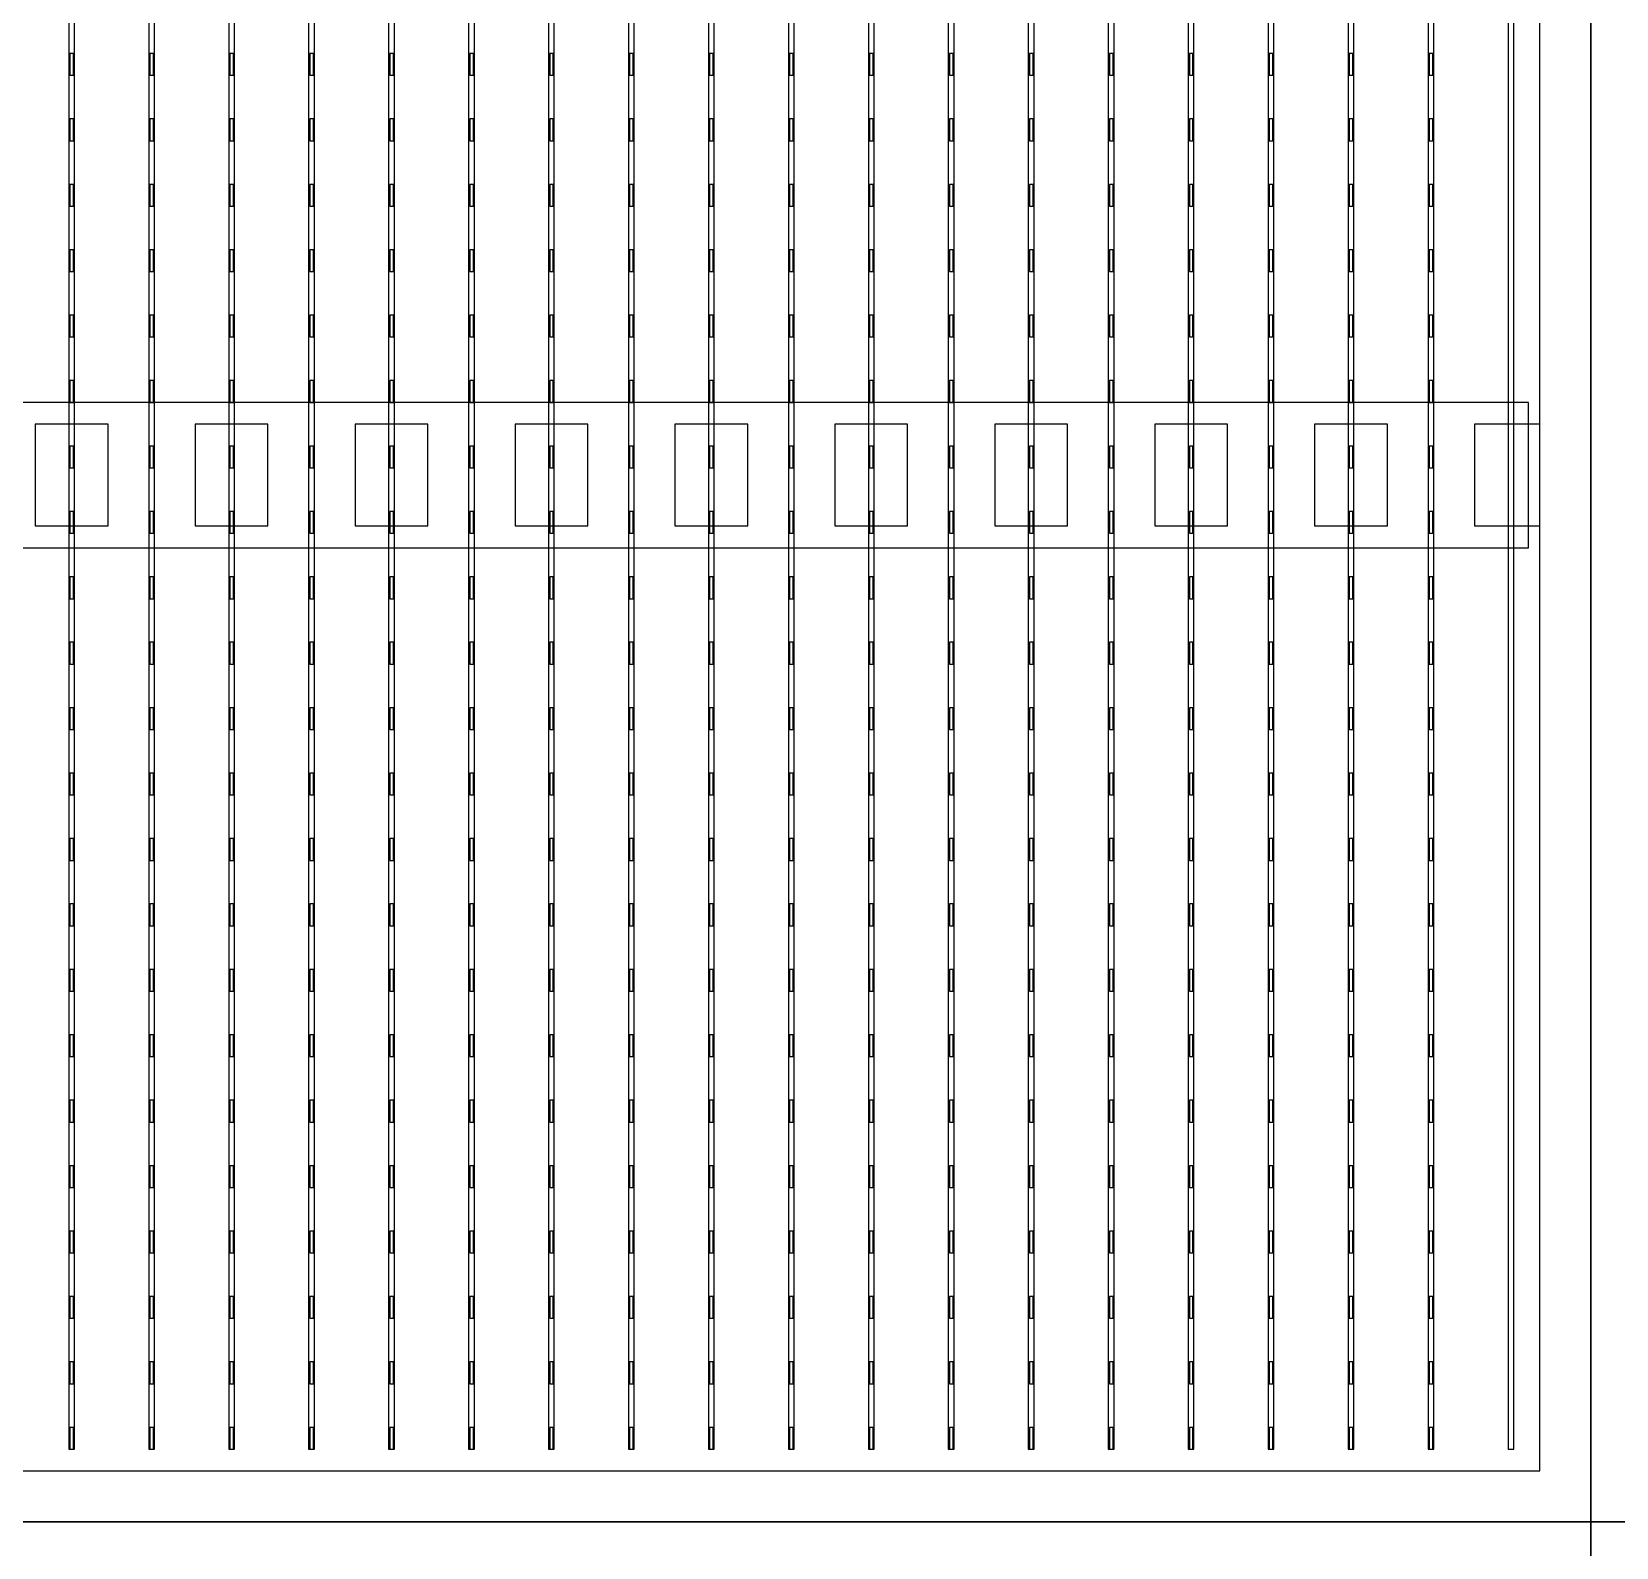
# Model space of a CAD drawing. Header units: millimetres. Extents: x -18 to 142, y -7 to 153.
# Drawn here: x 93.25 to 104.14, y 62.02 to 72.45 of the extents above; entities that cross this region are included whole.
import ezdxf

# ---------------------------------------------------------------- set-up
doc = ezdxf.new("R2010")
doc.units = ezdxf.units.MM
for name, color, linetype in [('BUSBARS', 3, 'Continuous'), ('CELLS', 5, 'Continuous'), ('CONTACT_PADS', 2, 'Continuous'), ('DICING', 4, 'Continuous'), ('FINGERS', 1, 'Continuous'), ('INSULATION', 2, 'Continuous')]:
    doc.layers.add(name, color=color, linetype=linetype)

msp = doc.modelspace()

# ---------------------------------------------------------------- linework, layer by layer
at = {"layer": 'BUSBARS'}
msp.add_lwpolyline([(103.54, 68.9), (103.54, 69.9), (83.5, 69.9), (83.5, 68.9), (103.54, 68.9)], close=True, dxfattribs=at)
at = {"layer": 'CELLS'}
for points in [[(103.97, 62.2), (103.97, 83.1), (83.07, 83.1), (83.07, 62.2), (103.97, 62.2)], [(124.87, 62.2), (124.87, 83.1), (103.97, 83.1), (103.97, 62.2), (124.87, 62.2)], [(103.97, 41.3), (103.97, 62.2), (83.07, 62.2), (83.07, 41.3), (103.97, 41.3)], [(124.87, 41.3), (124.87, 62.2), (103.97, 62.2), (103.97, 41.3), (124.87, 41.3)]]:
    msp.add_lwpolyline(points, close=True, dxfattribs=at)
at = {"layer": 'CONTACT_PADS'}
for points in [[(93.533, 72.15), (93.533, 72.3), (93.508, 72.3), (93.508, 72.15), (93.533, 72.15)], [(94.083, 72.15), (94.083, 72.3), (94.058, 72.3), (94.058, 72.15), (94.083, 72.15)], [(94.633, 72.15), (94.633, 72.3), (94.608, 72.3), (94.608, 72.15), (94.633, 72.15)], [(95.183, 72.15), (95.183, 72.3), (95.158, 72.3), (95.158, 72.15), (95.183, 72.15)], [(95.733, 72.15), (95.733, 72.3), (95.708, 72.3), (95.708, 72.15), (95.733, 72.15)], [(96.283, 72.15), (96.283, 72.3), (96.258, 72.3), (96.258, 72.15), (96.283, 72.15)], [(96.833, 72.15), (96.833, 72.3), (96.808, 72.3), (96.808, 72.15), (96.833, 72.15)], [(97.383, 72.15), (97.383, 72.3), (97.358, 72.3), (97.358, 72.15), (97.383, 72.15)], [(97.933, 72.15), (97.933, 72.3), (97.908, 72.3), (97.908, 72.15), (97.933, 72.15)], [(98.483, 72.15), (98.483, 72.3), (98.458, 72.3), (98.458, 72.15), (98.483, 72.15)], [(99.033, 72.15), (99.033, 72.3), (99.008, 72.3), (99.008, 72.15), (99.033, 72.15)], [(99.583, 72.15), (99.583, 72.3), (99.558, 72.3), (99.558, 72.15), (99.583, 72.15)], [(100.133, 72.15), (100.133, 72.3), (100.108, 72.3), (100.108, 72.15), (100.133, 72.15)], [(100.683, 72.15), (100.683, 72.3), (100.658, 72.3), (100.658, 72.15), (100.683, 72.15)], [(101.233, 72.15), (101.233, 72.3), (101.208, 72.3), (101.208, 72.15), (101.233, 72.15)], [(101.783, 72.15), (101.783, 72.3), (101.758, 72.3), (101.758, 72.15), (101.783, 72.15)], [(102.333, 72.15), (102.333, 72.3), (102.308, 72.3), (102.308, 72.15), (102.333, 72.15)], [(102.883, 72.15), (102.883, 72.3), (102.858, 72.3), (102.858, 72.15), (102.883, 72.15)], [(93.533, 71.7), (93.533, 71.85), (93.508, 71.85), (93.508, 71.7), (93.533, 71.7)], [(94.083, 71.7), (94.083, 71.85), (94.058, 71.85), (94.058, 71.7), (94.083, 71.7)], [(94.633, 71.7), (94.633, 71.85), (94.608, 71.85), (94.608, 71.7), (94.633, 71.7)], [(95.183, 71.7), (95.183, 71.85), (95.158, 71.85), (95.158, 71.7), (95.183, 71.7)], [(95.733, 71.7), (95.733, 71.85), (95.708, 71.85), (95.708, 71.7), (95.733, 71.7)], [(96.283, 71.7), (96.283, 71.85), (96.258, 71.85), (96.258, 71.7), (96.283, 71.7)], [(96.833, 71.7), (96.833, 71.85), (96.808, 71.85), (96.808, 71.7), (96.833, 71.7)], [(97.383, 71.7), (97.383, 71.85), (97.358, 71.85), (97.358, 71.7), (97.383, 71.7)], [(97.933, 71.7), (97.933, 71.85), (97.908, 71.85), (97.908, 71.7), (97.933, 71.7)], [(98.483, 71.7), (98.483, 71.85), (98.458, 71.85), (98.458, 71.7), (98.483, 71.7)], [(99.033, 71.7), (99.033, 71.85), (99.008, 71.85), (99.008, 71.7), (99.033, 71.7)], [(99.583, 71.7), (99.583, 71.85), (99.558, 71.85), (99.558, 71.7), (99.583, 71.7)], [(100.133, 71.7), (100.133, 71.85), (100.108, 71.85), (100.108, 71.7), (100.133, 71.7)], [(100.683, 71.7), (100.683, 71.85), (100.658, 71.85), (100.658, 71.7), (100.683, 71.7)], [(101.233, 71.7), (101.233, 71.85), (101.208, 71.85), (101.208, 71.7), (101.233, 71.7)], [(101.783, 71.7), (101.783, 71.85), (101.758, 71.85), (101.758, 71.7), (101.783, 71.7)], [(102.333, 71.7), (102.333, 71.85), (102.308, 71.85), (102.308, 71.7), (102.333, 71.7)], [(102.883, 71.7), (102.883, 71.85), (102.858, 71.85), (102.858, 71.7), (102.883, 71.7)], [(93.533, 71.25), (93.533, 71.4), (93.508, 71.4), (93.508, 71.25), (93.533, 71.25)], [(94.083, 71.25), (94.083, 71.4), (94.058, 71.4), (94.058, 71.25), (94.083, 71.25)], [(94.633, 71.25), (94.633, 71.4), (94.608, 71.4), (94.608, 71.25), (94.633, 71.25)], [(95.183, 71.25), (95.183, 71.4), (95.158, 71.4), (95.158, 71.25), (95.183, 71.25)], [(95.733, 71.25), (95.733, 71.4), (95.708, 71.4), (95.708, 71.25), (95.733, 71.25)], [(96.283, 71.25), (96.283, 71.4), (96.258, 71.4), (96.258, 71.25), (96.283, 71.25)], [(96.833, 71.25), (96.833, 71.4), (96.808, 71.4), (96.808, 71.25), (96.833, 71.25)], [(97.383, 71.25), (97.383, 71.4), (97.358, 71.4), (97.358, 71.25), (97.383, 71.25)], [(97.933, 71.25), (97.933, 71.4), (97.908, 71.4), (97.908, 71.25), (97.933, 71.25)], [(98.483, 71.25), (98.483, 71.4), (98.458, 71.4), (98.458, 71.25), (98.483, 71.25)], [(99.033, 71.25), (99.033, 71.4), (99.008, 71.4), (99.008, 71.25), (99.033, 71.25)], [(99.583, 71.25), (99.583, 71.4), (99.558, 71.4), (99.558, 71.25), (99.583, 71.25)], [(100.133, 71.25), (100.133, 71.4), (100.108, 71.4), (100.108, 71.25), (100.133, 71.25)], [(100.683, 71.25), (100.683, 71.4), (100.658, 71.4), (100.658, 71.25), (100.683, 71.25)], [(101.233, 71.25), (101.233, 71.4), (101.208, 71.4), (101.208, 71.25), (101.233, 71.25)], [(101.783, 71.25), (101.783, 71.4), (101.758, 71.4), (101.758, 71.25), (101.783, 71.25)], [(102.333, 71.25), (102.333, 71.4), (102.308, 71.4), (102.308, 71.25), (102.333, 71.25)], [(102.883, 71.25), (102.883, 71.4), (102.858, 71.4), (102.858, 71.25), (102.883, 71.25)], [(93.533, 70.8), (93.533, 70.95), (93.508, 70.95), (93.508, 70.8), (93.533, 70.8)], [(94.083, 70.8), (94.083, 70.95), (94.058, 70.95), (94.058, 70.8), (94.083, 70.8)], [(94.633, 70.8), (94.633, 70.95), (94.608, 70.95), (94.608, 70.8), (94.633, 70.8)], [(95.183, 70.8), (95.183, 70.95), (95.158, 70.95), (95.158, 70.8), (95.183, 70.8)], [(95.733, 70.8), (95.733, 70.95), (95.708, 70.95), (95.708, 70.8), (95.733, 70.8)], [(96.283, 70.8), (96.283, 70.95), (96.258, 70.95), (96.258, 70.8), (96.283, 70.8)], [(96.833, 70.8), (96.833, 70.95), (96.808, 70.95), (96.808, 70.8), (96.833, 70.8)], [(97.383, 70.8), (97.383, 70.95), (97.358, 70.95), (97.358, 70.8), (97.383, 70.8)], [(97.933, 70.8), (97.933, 70.95), (97.908, 70.95), (97.908, 70.8), (97.933, 70.8)], [(98.483, 70.8), (98.483, 70.95), (98.458, 70.95), (98.458, 70.8), (98.483, 70.8)], [(99.033, 70.8), (99.033, 70.95), (99.008, 70.95), (99.008, 70.8), (99.033, 70.8)], [(99.583, 70.8), (99.583, 70.95), (99.558, 70.95), (99.558, 70.8), (99.583, 70.8)], [(100.133, 70.8), (100.133, 70.95), (100.108, 70.95), (100.108, 70.8), (100.133, 70.8)], [(100.683, 70.8), (100.683, 70.95), (100.658, 70.95), (100.658, 70.8), (100.683, 70.8)], [(101.233, 70.8), (101.233, 70.95), (101.208, 70.95), (101.208, 70.8), (101.233, 70.8)], [(101.783, 70.8), (101.783, 70.95), (101.758, 70.95), (101.758, 70.8), (101.783, 70.8)], [(102.333, 70.8), (102.333, 70.95), (102.308, 70.95), (102.308, 70.8), (102.333, 70.8)], [(102.883, 70.8), (102.883, 70.95), (102.858, 70.95), (102.858, 70.8), (102.883, 70.8)], [(93.533, 70.35), (93.533, 70.5), (93.508, 70.5), (93.508, 70.35), (93.533, 70.35)], [(94.083, 70.35), (94.083, 70.5), (94.058, 70.5), (94.058, 70.35), (94.083, 70.35)], [(94.633, 70.35), (94.633, 70.5), (94.608, 70.5), (94.608, 70.35), (94.633, 70.35)], [(95.183, 70.35), (95.183, 70.5), (95.158, 70.5), (95.158, 70.35), (95.183, 70.35)], [(95.733, 70.35), (95.733, 70.5), (95.708, 70.5), (95.708, 70.35), (95.733, 70.35)], [(96.283, 70.35), (96.283, 70.5), (96.258, 70.5), (96.258, 70.35), (96.283, 70.35)], [(96.833, 70.35), (96.833, 70.5), (96.808, 70.5), (96.808, 70.35), (96.833, 70.35)], [(97.383, 70.35), (97.383, 70.5), (97.358, 70.5), (97.358, 70.35), (97.383, 70.35)], [(97.933, 70.35), (97.933, 70.5), (97.908, 70.5), (97.908, 70.35), (97.933, 70.35)], [(98.483, 70.35), (98.483, 70.5), (98.458, 70.5), (98.458, 70.35), (98.483, 70.35)], [(99.033, 70.35), (99.033, 70.5), (99.008, 70.5), (99.008, 70.35), (99.033, 70.35)], [(99.583, 70.35), (99.583, 70.5), (99.558, 70.5), (99.558, 70.35), (99.583, 70.35)], [(100.133, 70.35), (100.133, 70.5), (100.108, 70.5), (100.108, 70.35), (100.133, 70.35)], [(100.683, 70.35), (100.683, 70.5), (100.658, 70.5), (100.658, 70.35), (100.683, 70.35)], [(101.233, 70.35), (101.233, 70.5), (101.208, 70.5), (101.208, 70.35), (101.233, 70.35)], [(101.783, 70.35), (101.783, 70.5), (101.758, 70.5), (101.758, 70.35), (101.783, 70.35)], [(102.333, 70.35), (102.333, 70.5), (102.308, 70.5), (102.308, 70.35), (102.333, 70.35)], [(102.883, 70.35), (102.883, 70.5), (102.858, 70.5), (102.858, 70.35), (102.883, 70.35)], [(93.533, 69.9), (93.533, 70.05), (93.508, 70.05), (93.508, 69.9), (93.533, 69.9)], [(94.083, 69.9), (94.083, 70.05), (94.058, 70.05), (94.058, 69.9), (94.083, 69.9)], [(94.633, 69.9), (94.633, 70.05), (94.608, 70.05), (94.608, 69.9), (94.633, 69.9)], [(95.183, 69.9), (95.183, 70.05), (95.158, 70.05), (95.158, 69.9), (95.183, 69.9)], [(95.733, 69.9), (95.733, 70.05), (95.708, 70.05), (95.708, 69.9), (95.733, 69.9)], [(96.283, 69.9), (96.283, 70.05), (96.258, 70.05), (96.258, 69.9), (96.283, 69.9)], [(96.833, 69.9), (96.833, 70.05), (96.808, 70.05), (96.808, 69.9), (96.833, 69.9)], [(97.383, 69.9), (97.383, 70.05), (97.358, 70.05), (97.358, 69.9), (97.383, 69.9)], [(97.933, 69.9), (97.933, 70.05), (97.908, 70.05), (97.908, 69.9), (97.933, 69.9)], [(98.483, 69.9), (98.483, 70.05), (98.458, 70.05), (98.458, 69.9), (98.483, 69.9)], [(99.033, 69.9), (99.033, 70.05), (99.008, 70.05), (99.008, 69.9), (99.033, 69.9)], [(99.583, 69.9), (99.583, 70.05), (99.558, 70.05), (99.558, 69.9), (99.583, 69.9)], [(100.133, 69.9), (100.133, 70.05), (100.108, 70.05), (100.108, 69.9), (100.133, 69.9)], [(100.683, 69.9), (100.683, 70.05), (100.658, 70.05), (100.658, 69.9), (100.683, 69.9)], [(101.233, 69.9), (101.233, 70.05), (101.208, 70.05), (101.208, 69.9), (101.233, 69.9)], [(101.783, 69.9), (101.783, 70.05), (101.758, 70.05), (101.758, 69.9), (101.783, 69.9)], [(102.333, 69.9), (102.333, 70.05), (102.308, 70.05), (102.308, 69.9), (102.333, 69.9)], [(102.883, 69.9), (102.883, 70.05), (102.858, 70.05), (102.858, 69.9), (102.883, 69.9)], [(93.533, 69.45), (93.533, 69.6), (93.508, 69.6), (93.508, 69.45), (93.533, 69.45)], [(94.083, 69.45), (94.083, 69.6), (94.058, 69.6), (94.058, 69.45), (94.083, 69.45)], [(94.633, 69.45), (94.633, 69.6), (94.608, 69.6), (94.608, 69.45), (94.633, 69.45)], [(95.183, 69.45), (95.183, 69.6), (95.158, 69.6), (95.158, 69.45), (95.183, 69.45)], [(95.733, 69.45), (95.733, 69.6), (95.708, 69.6), (95.708, 69.45), (95.733, 69.45)], [(96.283, 69.45), (96.283, 69.6), (96.258, 69.6), (96.258, 69.45), (96.283, 69.45)], [(96.833, 69.45), (96.833, 69.6), (96.808, 69.6), (96.808, 69.45), (96.833, 69.45)], [(97.383, 69.45), (97.383, 69.6), (97.358, 69.6), (97.358, 69.45), (97.383, 69.45)], [(97.933, 69.45), (97.933, 69.6), (97.908, 69.6), (97.908, 69.45), (97.933, 69.45)], [(98.483, 69.45), (98.483, 69.6), (98.458, 69.6), (98.458, 69.45), (98.483, 69.45)], [(99.033, 69.45), (99.033, 69.6), (99.008, 69.6), (99.008, 69.45), (99.033, 69.45)], [(99.583, 69.45), (99.583, 69.6), (99.558, 69.6), (99.558, 69.45), (99.583, 69.45)], [(100.133, 69.45), (100.133, 69.6), (100.108, 69.6), (100.108, 69.45), (100.133, 69.45)], [(100.683, 69.45), (100.683, 69.6), (100.658, 69.6), (100.658, 69.45), (100.683, 69.45)], [(101.233, 69.45), (101.233, 69.6), (101.208, 69.6), (101.208, 69.45), (101.233, 69.45)], [(101.783, 69.45), (101.783, 69.6), (101.758, 69.6), (101.758, 69.45), (101.783, 69.45)], [(102.333, 69.45), (102.333, 69.6), (102.308, 69.6), (102.308, 69.45), (102.333, 69.45)], [(102.883, 69.45), (102.883, 69.6), (102.858, 69.6), (102.858, 69.45), (102.883, 69.45)], [(93.533, 69), (93.533, 69.15), (93.508, 69.15), (93.508, 69), (93.533, 69)], [(94.083, 69), (94.083, 69.15), (94.058, 69.15), (94.058, 69), (94.083, 69)], [(94.633, 69), (94.633, 69.15), (94.608, 69.15), (94.608, 69), (94.633, 69)], [(95.183, 69), (95.183, 69.15), (95.158, 69.15), (95.158, 69), (95.183, 69)], [(95.733, 69), (95.733, 69.15), (95.708, 69.15), (95.708, 69), (95.733, 69)], [(96.283, 69), (96.283, 69.15), (96.258, 69.15), (96.258, 69), (96.283, 69)], [(96.833, 69), (96.833, 69.15), (96.808, 69.15), (96.808, 69), (96.833, 69)], [(97.383, 69), (97.383, 69.15), (97.358, 69.15), (97.358, 69), (97.383, 69)], [(97.933, 69), (97.933, 69.15), (97.908, 69.15), (97.908, 69), (97.933, 69)], [(98.483, 69), (98.483, 69.15), (98.458, 69.15), (98.458, 69), (98.483, 69)], [(99.033, 69), (99.033, 69.15), (99.008, 69.15), (99.008, 69), (99.033, 69)], [(99.583, 69), (99.583, 69.15), (99.558, 69.15), (99.558, 69), (99.583, 69)], [(100.133, 69), (100.133, 69.15), (100.108, 69.15), (100.108, 69), (100.133, 69)], [(100.683, 69), (100.683, 69.15), (100.658, 69.15), (100.658, 69), (100.683, 69)], [(101.233, 69), (101.233, 69.15), (101.208, 69.15), (101.208, 69), (101.233, 69)], [(101.783, 69), (101.783, 69.15), (101.758, 69.15), (101.758, 69), (101.783, 69)], [(102.333, 69), (102.333, 69.15), (102.308, 69.15), (102.308, 69), (102.333, 69)], [(102.883, 69), (102.883, 69.15), (102.858, 69.15), (102.858, 69), (102.883, 69)], [(93.533, 68.55), (93.533, 68.7), (93.508, 68.7), (93.508, 68.55), (93.533, 68.55)], [(94.083, 68.55), (94.083, 68.7), (94.058, 68.7), (94.058, 68.55), (94.083, 68.55)], [(94.633, 68.55), (94.633, 68.7), (94.608, 68.7), (94.608, 68.55), (94.633, 68.55)], [(95.183, 68.55), (95.183, 68.7), (95.158, 68.7), (95.158, 68.55), (95.183, 68.55)], [(95.733, 68.55), (95.733, 68.7), (95.708, 68.7), (95.708, 68.55), (95.733, 68.55)], [(96.283, 68.55), (96.283, 68.7), (96.258, 68.7), (96.258, 68.55), (96.283, 68.55)], [(96.833, 68.55), (96.833, 68.7), (96.808, 68.7), (96.808, 68.55), (96.833, 68.55)], [(97.383, 68.55), (97.383, 68.7), (97.358, 68.7), (97.358, 68.55), (97.383, 68.55)], [(97.933, 68.55), (97.933, 68.7), (97.908, 68.7), (97.908, 68.55), (97.933, 68.55)], [(98.483, 68.55), (98.483, 68.7), (98.458, 68.7), (98.458, 68.55), (98.483, 68.55)], [(99.033, 68.55), (99.033, 68.7), (99.008, 68.7), (99.008, 68.55), (99.033, 68.55)], [(99.583, 68.55), (99.583, 68.7), (99.558, 68.7), (99.558, 68.55), (99.583, 68.55)], [(100.133, 68.55), (100.133, 68.7), (100.108, 68.7), (100.108, 68.55), (100.133, 68.55)], [(100.683, 68.55), (100.683, 68.7), (100.658, 68.7), (100.658, 68.55), (100.683, 68.55)], [(101.233, 68.55), (101.233, 68.7), (101.208, 68.7), (101.208, 68.55), (101.233, 68.55)], [(101.783, 68.55), (101.783, 68.7), (101.758, 68.7), (101.758, 68.55), (101.783, 68.55)], [(102.333, 68.55), (102.333, 68.7), (102.308, 68.7), (102.308, 68.55), (102.333, 68.55)], [(102.883, 68.55), (102.883, 68.7), (102.858, 68.7), (102.858, 68.55), (102.883, 68.55)], [(93.533, 68.1), (93.533, 68.25), (93.508, 68.25), (93.508, 68.1), (93.533, 68.1)], [(94.083, 68.1), (94.083, 68.25), (94.058, 68.25), (94.058, 68.1), (94.083, 68.1)], [(94.633, 68.1), (94.633, 68.25), (94.608, 68.25), (94.608, 68.1), (94.633, 68.1)], [(95.183, 68.1), (95.183, 68.25), (95.158, 68.25), (95.158, 68.1), (95.183, 68.1)], [(95.733, 68.1), (95.733, 68.25), (95.708, 68.25), (95.708, 68.1), (95.733, 68.1)], [(96.283, 68.1), (96.283, 68.25), (96.258, 68.25), (96.258, 68.1), (96.283, 68.1)], [(96.833, 68.1), (96.833, 68.25), (96.808, 68.25), (96.808, 68.1), (96.833, 68.1)], [(97.383, 68.1), (97.383, 68.25), (97.358, 68.25), (97.358, 68.1), (97.383, 68.1)], [(97.933, 68.1), (97.933, 68.25), (97.908, 68.25), (97.908, 68.1), (97.933, 68.1)], [(98.483, 68.1), (98.483, 68.25), (98.458, 68.25), (98.458, 68.1), (98.483, 68.1)], [(99.033, 68.1), (99.033, 68.25), (99.008, 68.25), (99.008, 68.1), (99.033, 68.1)], [(99.583, 68.1), (99.583, 68.25), (99.558, 68.25), (99.558, 68.1), (99.583, 68.1)], [(100.133, 68.1), (100.133, 68.25), (100.108, 68.25), (100.108, 68.1), (100.133, 68.1)], [(100.683, 68.1), (100.683, 68.25), (100.658, 68.25), (100.658, 68.1), (100.683, 68.1)], [(101.233, 68.1), (101.233, 68.25), (101.208, 68.25), (101.208, 68.1), (101.233, 68.1)], [(101.783, 68.1), (101.783, 68.25), (101.758, 68.25), (101.758, 68.1), (101.783, 68.1)], [(102.333, 68.1), (102.333, 68.25), (102.308, 68.25), (102.308, 68.1), (102.333, 68.1)], [(102.883, 68.1), (102.883, 68.25), (102.858, 68.25), (102.858, 68.1), (102.883, 68.1)], [(93.533, 67.65), (93.533, 67.8), (93.508, 67.8), (93.508, 67.65), (93.533, 67.65)], [(94.083, 67.65), (94.083, 67.8), (94.058, 67.8), (94.058, 67.65), (94.083, 67.65)], [(94.633, 67.65), (94.633, 67.8), (94.608, 67.8), (94.608, 67.65), (94.633, 67.65)], [(95.183, 67.65), (95.183, 67.8), (95.158, 67.8), (95.158, 67.65), (95.183, 67.65)], [(95.733, 67.65), (95.733, 67.8), (95.708, 67.8), (95.708, 67.65), (95.733, 67.65)], [(96.283, 67.65), (96.283, 67.8), (96.258, 67.8), (96.258, 67.65), (96.283, 67.65)], [(96.833, 67.65), (96.833, 67.8), (96.808, 67.8), (96.808, 67.65), (96.833, 67.65)], [(97.383, 67.65), (97.383, 67.8), (97.358, 67.8), (97.358, 67.65), (97.383, 67.65)], [(97.933, 67.65), (97.933, 67.8), (97.908, 67.8), (97.908, 67.65), (97.933, 67.65)], [(98.483, 67.65), (98.483, 67.8), (98.458, 67.8), (98.458, 67.65), (98.483, 67.65)], [(99.033, 67.65), (99.033, 67.8), (99.008, 67.8), (99.008, 67.65), (99.033, 67.65)], [(99.583, 67.65), (99.583, 67.8), (99.558, 67.8), (99.558, 67.65), (99.583, 67.65)], [(100.133, 67.65), (100.133, 67.8), (100.108, 67.8), (100.108, 67.65), (100.133, 67.65)], [(100.683, 67.65), (100.683, 67.8), (100.658, 67.8), (100.658, 67.65), (100.683, 67.65)], [(101.233, 67.65), (101.233, 67.8), (101.208, 67.8), (101.208, 67.65), (101.233, 67.65)], [(101.783, 67.65), (101.783, 67.8), (101.758, 67.8), (101.758, 67.65), (101.783, 67.65)], [(102.333, 67.65), (102.333, 67.8), (102.308, 67.8), (102.308, 67.65), (102.333, 67.65)], [(102.883, 67.65), (102.883, 67.8), (102.858, 67.8), (102.858, 67.65), (102.883, 67.65)], [(93.533, 67.2), (93.533, 67.35), (93.508, 67.35), (93.508, 67.2), (93.533, 67.2)], [(94.083, 67.2), (94.083, 67.35), (94.058, 67.35), (94.058, 67.2), (94.083, 67.2)], [(94.633, 67.2), (94.633, 67.35), (94.608, 67.35), (94.608, 67.2), (94.633, 67.2)], [(95.183, 67.2), (95.183, 67.35), (95.158, 67.35), (95.158, 67.2), (95.183, 67.2)], [(95.733, 67.2), (95.733, 67.35), (95.708, 67.35), (95.708, 67.2), (95.733, 67.2)], [(96.283, 67.2), (96.283, 67.35), (96.258, 67.35), (96.258, 67.2), (96.283, 67.2)], [(96.833, 67.2), (96.833, 67.35), (96.808, 67.35), (96.808, 67.2), (96.833, 67.2)], [(97.383, 67.2), (97.383, 67.35), (97.358, 67.35), (97.358, 67.2), (97.383, 67.2)], [(97.933, 67.2), (97.933, 67.35), (97.908, 67.35), (97.908, 67.2), (97.933, 67.2)], [(98.483, 67.2), (98.483, 67.35), (98.458, 67.35), (98.458, 67.2), (98.483, 67.2)], [(99.033, 67.2), (99.033, 67.35), (99.008, 67.35), (99.008, 67.2), (99.033, 67.2)], [(99.583, 67.2), (99.583, 67.35), (99.558, 67.35), (99.558, 67.2), (99.583, 67.2)], [(100.133, 67.2), (100.133, 67.35), (100.108, 67.35), (100.108, 67.2), (100.133, 67.2)], [(100.683, 67.2), (100.683, 67.35), (100.658, 67.35), (100.658, 67.2), (100.683, 67.2)], [(101.233, 67.2), (101.233, 67.35), (101.208, 67.35), (101.208, 67.2), (101.233, 67.2)], [(101.783, 67.2), (101.783, 67.35), (101.758, 67.35), (101.758, 67.2), (101.783, 67.2)], [(102.333, 67.2), (102.333, 67.35), (102.308, 67.35), (102.308, 67.2), (102.333, 67.2)], [(102.883, 67.2), (102.883, 67.35), (102.858, 67.35), (102.858, 67.2), (102.883, 67.2)], [(93.533, 66.75), (93.533, 66.9), (93.508, 66.9), (93.508, 66.75), (93.533, 66.75)], [(94.083, 66.75), (94.083, 66.9), (94.058, 66.9), (94.058, 66.75), (94.083, 66.75)], [(94.633, 66.75), (94.633, 66.9), (94.608, 66.9), (94.608, 66.75), (94.633, 66.75)], [(95.183, 66.75), (95.183, 66.9), (95.158, 66.9), (95.158, 66.75), (95.183, 66.75)], [(95.733, 66.75), (95.733, 66.9), (95.708, 66.9), (95.708, 66.75), (95.733, 66.75)], [(96.283, 66.75), (96.283, 66.9), (96.258, 66.9), (96.258, 66.75), (96.283, 66.75)], [(96.833, 66.75), (96.833, 66.9), (96.808, 66.9), (96.808, 66.75), (96.833, 66.75)], [(97.383, 66.75), (97.383, 66.9), (97.358, 66.9), (97.358, 66.75), (97.383, 66.75)], [(97.933, 66.75), (97.933, 66.9), (97.908, 66.9), (97.908, 66.75), (97.933, 66.75)], [(98.483, 66.75), (98.483, 66.9), (98.458, 66.9), (98.458, 66.75), (98.483, 66.75)], [(99.033, 66.75), (99.033, 66.9), (99.008, 66.9), (99.008, 66.75), (99.033, 66.75)], [(99.583, 66.75), (99.583, 66.9), (99.558, 66.9), (99.558, 66.75), (99.583, 66.75)], [(100.133, 66.75), (100.133, 66.9), (100.108, 66.9), (100.108, 66.75), (100.133, 66.75)], [(100.683, 66.75), (100.683, 66.9), (100.658, 66.9), (100.658, 66.75), (100.683, 66.75)], [(101.233, 66.75), (101.233, 66.9), (101.208, 66.9), (101.208, 66.75), (101.233, 66.75)], [(101.783, 66.75), (101.783, 66.9), (101.758, 66.9), (101.758, 66.75), (101.783, 66.75)], [(102.333, 66.75), (102.333, 66.9), (102.308, 66.9), (102.308, 66.75), (102.333, 66.75)], [(102.883, 66.75), (102.883, 66.9), (102.858, 66.9), (102.858, 66.75), (102.883, 66.75)], [(93.533, 66.3), (93.533, 66.45), (93.508, 66.45), (93.508, 66.3), (93.533, 66.3)], [(94.083, 66.3), (94.083, 66.45), (94.058, 66.45), (94.058, 66.3), (94.083, 66.3)], [(94.633, 66.3), (94.633, 66.45), (94.608, 66.45), (94.608, 66.3), (94.633, 66.3)], [(95.183, 66.3), (95.183, 66.45), (95.158, 66.45), (95.158, 66.3), (95.183, 66.3)], [(95.733, 66.3), (95.733, 66.45), (95.708, 66.45), (95.708, 66.3), (95.733, 66.3)], [(96.283, 66.3), (96.283, 66.45), (96.258, 66.45), (96.258, 66.3), (96.283, 66.3)], [(96.833, 66.3), (96.833, 66.45), (96.808, 66.45), (96.808, 66.3), (96.833, 66.3)], [(97.383, 66.3), (97.383, 66.45), (97.358, 66.45), (97.358, 66.3), (97.383, 66.3)], [(97.933, 66.3), (97.933, 66.45), (97.908, 66.45), (97.908, 66.3), (97.933, 66.3)], [(98.483, 66.3), (98.483, 66.45), (98.458, 66.45), (98.458, 66.3), (98.483, 66.3)], [(99.033, 66.3), (99.033, 66.45), (99.008, 66.45), (99.008, 66.3), (99.033, 66.3)], [(99.583, 66.3), (99.583, 66.45), (99.558, 66.45), (99.558, 66.3), (99.583, 66.3)], [(100.133, 66.3), (100.133, 66.45), (100.108, 66.45), (100.108, 66.3), (100.133, 66.3)], [(100.683, 66.3), (100.683, 66.45), (100.658, 66.45), (100.658, 66.3), (100.683, 66.3)], [(101.233, 66.3), (101.233, 66.45), (101.208, 66.45), (101.208, 66.3), (101.233, 66.3)], [(101.783, 66.3), (101.783, 66.45), (101.758, 66.45), (101.758, 66.3), (101.783, 66.3)], [(102.333, 66.3), (102.333, 66.45), (102.308, 66.45), (102.308, 66.3), (102.333, 66.3)], [(102.883, 66.3), (102.883, 66.45), (102.858, 66.45), (102.858, 66.3), (102.883, 66.3)], [(93.533, 65.85), (93.533, 66), (93.508, 66), (93.508, 65.85), (93.533, 65.85)], [(94.083, 65.85), (94.083, 66), (94.058, 66), (94.058, 65.85), (94.083, 65.85)], [(94.633, 65.85), (94.633, 66), (94.608, 66), (94.608, 65.85), (94.633, 65.85)], [(95.183, 65.85), (95.183, 66), (95.158, 66), (95.158, 65.85), (95.183, 65.85)], [(95.733, 65.85), (95.733, 66), (95.708, 66), (95.708, 65.85), (95.733, 65.85)], [(96.283, 65.85), (96.283, 66), (96.258, 66), (96.258, 65.85), (96.283, 65.85)], [(96.833, 65.85), (96.833, 66), (96.808, 66), (96.808, 65.85), (96.833, 65.85)], [(97.383, 65.85), (97.383, 66), (97.358, 66), (97.358, 65.85), (97.383, 65.85)], [(97.933, 65.85), (97.933, 66), (97.908, 66), (97.908, 65.85), (97.933, 65.85)], [(98.483, 65.85), (98.483, 66), (98.458, 66), (98.458, 65.85), (98.483, 65.85)], [(99.033, 65.85), (99.033, 66), (99.008, 66), (99.008, 65.85), (99.033, 65.85)], [(99.583, 65.85), (99.583, 66), (99.558, 66), (99.558, 65.85), (99.583, 65.85)], [(100.133, 65.85), (100.133, 66), (100.108, 66), (100.108, 65.85), (100.133, 65.85)], [(100.683, 65.85), (100.683, 66), (100.658, 66), (100.658, 65.85), (100.683, 65.85)], [(101.233, 65.85), (101.233, 66), (101.208, 66), (101.208, 65.85), (101.233, 65.85)], [(101.783, 65.85), (101.783, 66), (101.758, 66), (101.758, 65.85), (101.783, 65.85)], [(102.333, 65.85), (102.333, 66), (102.308, 66), (102.308, 65.85), (102.333, 65.85)], [(102.883, 65.85), (102.883, 66), (102.858, 66), (102.858, 65.85), (102.883, 65.85)], [(93.533, 65.4), (93.533, 65.55), (93.508, 65.55), (93.508, 65.4), (93.533, 65.4)], [(94.083, 65.4), (94.083, 65.55), (94.058, 65.55), (94.058, 65.4), (94.083, 65.4)], [(94.633, 65.4), (94.633, 65.55), (94.608, 65.55), (94.608, 65.4), (94.633, 65.4)], [(95.183, 65.4), (95.183, 65.55), (95.158, 65.55), (95.158, 65.4), (95.183, 65.4)], [(95.733, 65.4), (95.733, 65.55), (95.708, 65.55), (95.708, 65.4), (95.733, 65.4)], [(96.283, 65.4), (96.283, 65.55), (96.258, 65.55), (96.258, 65.4), (96.283, 65.4)], [(96.833, 65.4), (96.833, 65.55), (96.808, 65.55), (96.808, 65.4), (96.833, 65.4)], [(97.383, 65.4), (97.383, 65.55), (97.358, 65.55), (97.358, 65.4), (97.383, 65.4)], [(97.933, 65.4), (97.933, 65.55), (97.908, 65.55), (97.908, 65.4), (97.933, 65.4)], [(98.483, 65.4), (98.483, 65.55), (98.458, 65.55), (98.458, 65.4), (98.483, 65.4)], [(99.033, 65.4), (99.033, 65.55), (99.008, 65.55), (99.008, 65.4), (99.033, 65.4)], [(99.583, 65.4), (99.583, 65.55), (99.558, 65.55), (99.558, 65.4), (99.583, 65.4)], [(100.133, 65.4), (100.133, 65.55), (100.108, 65.55), (100.108, 65.4), (100.133, 65.4)], [(100.683, 65.4), (100.683, 65.55), (100.658, 65.55), (100.658, 65.4), (100.683, 65.4)], [(101.233, 65.4), (101.233, 65.55), (101.208, 65.55), (101.208, 65.4), (101.233, 65.4)], [(101.783, 65.4), (101.783, 65.55), (101.758, 65.55), (101.758, 65.4), (101.783, 65.4)], [(102.333, 65.4), (102.333, 65.55), (102.308, 65.55), (102.308, 65.4), (102.333, 65.4)], [(102.883, 65.4), (102.883, 65.55), (102.858, 65.55), (102.858, 65.4), (102.883, 65.4)], [(93.533, 64.95), (93.533, 65.1), (93.508, 65.1), (93.508, 64.95), (93.533, 64.95)], [(94.083, 64.95), (94.083, 65.1), (94.058, 65.1), (94.058, 64.95), (94.083, 64.95)], [(94.633, 64.95), (94.633, 65.1), (94.608, 65.1), (94.608, 64.95), (94.633, 64.95)], [(95.183, 64.95), (95.183, 65.1), (95.158, 65.1), (95.158, 64.95), (95.183, 64.95)], [(95.733, 64.95), (95.733, 65.1), (95.708, 65.1), (95.708, 64.95), (95.733, 64.95)], [(96.283, 64.95), (96.283, 65.1), (96.258, 65.1), (96.258, 64.95), (96.283, 64.95)], [(96.833, 64.95), (96.833, 65.1), (96.808, 65.1), (96.808, 64.95), (96.833, 64.95)], [(97.383, 64.95), (97.383, 65.1), (97.358, 65.1), (97.358, 64.95), (97.383, 64.95)], [(97.933, 64.95), (97.933, 65.1), (97.908, 65.1), (97.908, 64.95), (97.933, 64.95)], [(98.483, 64.95), (98.483, 65.1), (98.458, 65.1), (98.458, 64.95), (98.483, 64.95)], [(99.033, 64.95), (99.033, 65.1), (99.008, 65.1), (99.008, 64.95), (99.033, 64.95)], [(99.583, 64.95), (99.583, 65.1), (99.558, 65.1), (99.558, 64.95), (99.583, 64.95)], [(100.133, 64.95), (100.133, 65.1), (100.108, 65.1), (100.108, 64.95), (100.133, 64.95)], [(100.683, 64.95), (100.683, 65.1), (100.658, 65.1), (100.658, 64.95), (100.683, 64.95)], [(101.233, 64.95), (101.233, 65.1), (101.208, 65.1), (101.208, 64.95), (101.233, 64.95)], [(101.783, 64.95), (101.783, 65.1), (101.758, 65.1), (101.758, 64.95), (101.783, 64.95)], [(102.333, 64.95), (102.333, 65.1), (102.308, 65.1), (102.308, 64.95), (102.333, 64.95)], [(102.883, 64.95), (102.883, 65.1), (102.858, 65.1), (102.858, 64.95), (102.883, 64.95)], [(93.533, 64.5), (93.533, 64.65), (93.508, 64.65), (93.508, 64.5), (93.533, 64.5)], [(94.083, 64.5), (94.083, 64.65), (94.058, 64.65), (94.058, 64.5), (94.083, 64.5)], [(94.633, 64.5), (94.633, 64.65), (94.608, 64.65), (94.608, 64.5), (94.633, 64.5)], [(95.183, 64.5), (95.183, 64.65), (95.158, 64.65), (95.158, 64.5), (95.183, 64.5)], [(95.733, 64.5), (95.733, 64.65), (95.708, 64.65), (95.708, 64.5), (95.733, 64.5)], [(96.283, 64.5), (96.283, 64.65), (96.258, 64.65), (96.258, 64.5), (96.283, 64.5)], [(96.833, 64.5), (96.833, 64.65), (96.808, 64.65), (96.808, 64.5), (96.833, 64.5)], [(97.383, 64.5), (97.383, 64.65), (97.358, 64.65), (97.358, 64.5), (97.383, 64.5)], [(97.933, 64.5), (97.933, 64.65), (97.908, 64.65), (97.908, 64.5), (97.933, 64.5)], [(98.483, 64.5), (98.483, 64.65), (98.458, 64.65), (98.458, 64.5), (98.483, 64.5)], [(99.033, 64.5), (99.033, 64.65), (99.008, 64.65), (99.008, 64.5), (99.033, 64.5)], [(99.583, 64.5), (99.583, 64.65), (99.558, 64.65), (99.558, 64.5), (99.583, 64.5)], [(100.133, 64.5), (100.133, 64.65), (100.108, 64.65), (100.108, 64.5), (100.133, 64.5)], [(100.683, 64.5), (100.683, 64.65), (100.658, 64.65), (100.658, 64.5), (100.683, 64.5)], [(101.233, 64.5), (101.233, 64.65), (101.208, 64.65), (101.208, 64.5), (101.233, 64.5)], [(101.783, 64.5), (101.783, 64.65), (101.758, 64.65), (101.758, 64.5), (101.783, 64.5)], [(102.333, 64.5), (102.333, 64.65), (102.308, 64.65), (102.308, 64.5), (102.333, 64.5)], [(102.883, 64.5), (102.883, 64.65), (102.858, 64.65), (102.858, 64.5), (102.883, 64.5)], [(93.533, 64.05), (93.533, 64.2), (93.508, 64.2), (93.508, 64.05), (93.533, 64.05)], [(94.083, 64.05), (94.083, 64.2), (94.058, 64.2), (94.058, 64.05), (94.083, 64.05)], [(94.633, 64.05), (94.633, 64.2), (94.608, 64.2), (94.608, 64.05), (94.633, 64.05)], [(95.183, 64.05), (95.183, 64.2), (95.158, 64.2), (95.158, 64.05), (95.183, 64.05)], [(95.733, 64.05), (95.733, 64.2), (95.708, 64.2), (95.708, 64.05), (95.733, 64.05)], [(96.283, 64.05), (96.283, 64.2), (96.258, 64.2), (96.258, 64.05), (96.283, 64.05)], [(96.833, 64.05), (96.833, 64.2), (96.808, 64.2), (96.808, 64.05), (96.833, 64.05)], [(97.383, 64.05), (97.383, 64.2), (97.358, 64.2), (97.358, 64.05), (97.383, 64.05)], [(97.933, 64.05), (97.933, 64.2), (97.908, 64.2), (97.908, 64.05), (97.933, 64.05)], [(98.483, 64.05), (98.483, 64.2), (98.458, 64.2), (98.458, 64.05), (98.483, 64.05)], [(99.033, 64.05), (99.033, 64.2), (99.008, 64.2), (99.008, 64.05), (99.033, 64.05)], [(99.583, 64.05), (99.583, 64.2), (99.558, 64.2), (99.558, 64.05), (99.583, 64.05)], [(100.133, 64.05), (100.133, 64.2), (100.108, 64.2), (100.108, 64.05), (100.133, 64.05)], [(100.683, 64.05), (100.683, 64.2), (100.658, 64.2), (100.658, 64.05), (100.683, 64.05)], [(101.233, 64.05), (101.233, 64.2), (101.208, 64.2), (101.208, 64.05), (101.233, 64.05)], [(101.783, 64.05), (101.783, 64.2), (101.758, 64.2), (101.758, 64.05), (101.783, 64.05)], [(102.333, 64.05), (102.333, 64.2), (102.308, 64.2), (102.308, 64.05), (102.333, 64.05)], [(102.883, 64.05), (102.883, 64.2), (102.858, 64.2), (102.858, 64.05), (102.883, 64.05)], [(93.533, 63.6), (93.533, 63.75), (93.508, 63.75), (93.508, 63.6), (93.533, 63.6)], [(94.083, 63.6), (94.083, 63.75), (94.058, 63.75), (94.058, 63.6), (94.083, 63.6)], [(94.633, 63.6), (94.633, 63.75), (94.608, 63.75), (94.608, 63.6), (94.633, 63.6)], [(95.183, 63.6), (95.183, 63.75), (95.158, 63.75), (95.158, 63.6), (95.183, 63.6)], [(95.733, 63.6), (95.733, 63.75), (95.708, 63.75), (95.708, 63.6), (95.733, 63.6)], [(96.283, 63.6), (96.283, 63.75), (96.258, 63.75), (96.258, 63.6), (96.283, 63.6)], [(96.833, 63.6), (96.833, 63.75), (96.808, 63.75), (96.808, 63.6), (96.833, 63.6)], [(97.383, 63.6), (97.383, 63.75), (97.358, 63.75), (97.358, 63.6), (97.383, 63.6)], [(97.933, 63.6), (97.933, 63.75), (97.908, 63.75), (97.908, 63.6), (97.933, 63.6)], [(98.483, 63.6), (98.483, 63.75), (98.458, 63.75), (98.458, 63.6), (98.483, 63.6)], [(99.033, 63.6), (99.033, 63.75), (99.008, 63.75), (99.008, 63.6), (99.033, 63.6)], [(99.583, 63.6), (99.583, 63.75), (99.558, 63.75), (99.558, 63.6), (99.583, 63.6)], [(100.133, 63.6), (100.133, 63.75), (100.108, 63.75), (100.108, 63.6), (100.133, 63.6)], [(100.683, 63.6), (100.683, 63.75), (100.658, 63.75), (100.658, 63.6), (100.683, 63.6)], [(101.233, 63.6), (101.233, 63.75), (101.208, 63.75), (101.208, 63.6), (101.233, 63.6)], [(101.783, 63.6), (101.783, 63.75), (101.758, 63.75), (101.758, 63.6), (101.783, 63.6)], [(102.333, 63.6), (102.333, 63.75), (102.308, 63.75), (102.308, 63.6), (102.333, 63.6)], [(102.883, 63.6), (102.883, 63.75), (102.858, 63.75), (102.858, 63.6), (102.883, 63.6)], [(93.533, 63.15), (93.533, 63.3), (93.508, 63.3), (93.508, 63.15), (93.533, 63.15)], [(94.083, 63.15), (94.083, 63.3), (94.058, 63.3), (94.058, 63.15), (94.083, 63.15)], [(94.633, 63.15), (94.633, 63.3), (94.608, 63.3), (94.608, 63.15), (94.633, 63.15)], [(95.183, 63.15), (95.183, 63.3), (95.158, 63.3), (95.158, 63.15), (95.183, 63.15)], [(95.733, 63.15), (95.733, 63.3), (95.708, 63.3), (95.708, 63.15), (95.733, 63.15)], [(96.283, 63.15), (96.283, 63.3), (96.258, 63.3), (96.258, 63.15), (96.283, 63.15)], [(96.833, 63.15), (96.833, 63.3), (96.808, 63.3), (96.808, 63.15), (96.833, 63.15)], [(97.383, 63.15), (97.383, 63.3), (97.358, 63.3), (97.358, 63.15), (97.383, 63.15)], [(97.933, 63.15), (97.933, 63.3), (97.908, 63.3), (97.908, 63.15), (97.933, 63.15)], [(98.483, 63.15), (98.483, 63.3), (98.458, 63.3), (98.458, 63.15), (98.483, 63.15)], [(99.033, 63.15), (99.033, 63.3), (99.008, 63.3), (99.008, 63.15), (99.033, 63.15)], [(99.583, 63.15), (99.583, 63.3), (99.558, 63.3), (99.558, 63.15), (99.583, 63.15)], [(100.133, 63.15), (100.133, 63.3), (100.108, 63.3), (100.108, 63.15), (100.133, 63.15)], [(100.683, 63.15), (100.683, 63.3), (100.658, 63.3), (100.658, 63.15), (100.683, 63.15)], [(101.233, 63.15), (101.233, 63.3), (101.208, 63.3), (101.208, 63.15), (101.233, 63.15)], [(101.783, 63.15), (101.783, 63.3), (101.758, 63.3), (101.758, 63.15), (101.783, 63.15)], [(102.333, 63.15), (102.333, 63.3), (102.308, 63.3), (102.308, 63.15), (102.333, 63.15)], [(102.883, 63.15), (102.883, 63.3), (102.858, 63.3), (102.858, 63.15), (102.883, 63.15)], [(93.533, 62.7), (93.533, 62.85), (93.508, 62.85), (93.508, 62.7), (93.533, 62.7)], [(94.083, 62.7), (94.083, 62.85), (94.058, 62.85), (94.058, 62.7), (94.083, 62.7)], [(94.633, 62.7), (94.633, 62.85), (94.608, 62.85), (94.608, 62.7), (94.633, 62.7)], [(95.183, 62.7), (95.183, 62.85), (95.158, 62.85), (95.158, 62.7), (95.183, 62.7)], [(95.733, 62.7), (95.733, 62.85), (95.708, 62.85), (95.708, 62.7), (95.733, 62.7)], [(96.283, 62.7), (96.283, 62.85), (96.258, 62.85), (96.258, 62.7), (96.283, 62.7)], [(96.833, 62.7), (96.833, 62.85), (96.808, 62.85), (96.808, 62.7), (96.833, 62.7)], [(97.383, 62.7), (97.383, 62.85), (97.358, 62.85), (97.358, 62.7), (97.383, 62.7)], [(97.933, 62.7), (97.933, 62.85), (97.908, 62.85), (97.908, 62.7), (97.933, 62.7)], [(98.483, 62.7), (98.483, 62.85), (98.458, 62.85), (98.458, 62.7), (98.483, 62.7)], [(99.033, 62.7), (99.033, 62.85), (99.008, 62.85), (99.008, 62.7), (99.033, 62.7)], [(99.583, 62.7), (99.583, 62.85), (99.558, 62.85), (99.558, 62.7), (99.583, 62.7)], [(100.133, 62.7), (100.133, 62.85), (100.108, 62.85), (100.108, 62.7), (100.133, 62.7)], [(100.683, 62.7), (100.683, 62.85), (100.658, 62.85), (100.658, 62.7), (100.683, 62.7)], [(101.233, 62.7), (101.233, 62.85), (101.208, 62.85), (101.208, 62.7), (101.233, 62.7)], [(101.783, 62.7), (101.783, 62.85), (101.758, 62.85), (101.758, 62.7), (101.783, 62.7)], [(102.333, 62.7), (102.333, 62.85), (102.308, 62.85), (102.308, 62.7), (102.333, 62.7)], [(102.883, 62.7), (102.883, 62.85), (102.858, 62.85), (102.858, 62.7), (102.883, 62.7)]]:
    msp.add_lwpolyline(points, close=True, dxfattribs=at)
at = {"layer": 'DICING'}
for p, q in [((103.97, -7.35), (103.97, 152.65)), ((103.97, -7.35), (103.97, 152.65)), ((103.97, -7.35), (103.97, 152.65)), ((103.97, -7.35), (103.97, 152.65)), ((103.97, -7.35), (103.97, 152.65)), ((103.97, -7.35), (103.97, 152.65)), ((103.97, -7.35), (103.97, 131.75)), ((103.97, -7.35), (103.97, 131.75)), ((103.97, -7.35), (103.97, 131.75)), ((103.97, -7.35), (103.97, 131.75)), ((103.97, -7.35), (103.97, 131.75)), ((103.97, -7.35), (103.97, 131.75)), ((103.97, -7.35), (103.97, 110.85)), ((103.97, -7.35), (103.97, 110.85)), ((103.97, -7.35), (103.97, 110.85)), ((103.97, -7.35), (103.97, 110.85)), ((103.97, -7.35), (103.97, 110.85)), ((103.97, -7.35), (103.97, 110.85)), ((103.97, -7.35), (103.97, 89.95)), ((103.97, -7.35), (103.97, 89.95)), ((103.97, -7.35), (103.97, 89.95)), ((103.97, -7.35), (103.97, 89.95)), ((103.97, -7.35), (103.97, 89.95)), ((103.97, -7.35), (103.97, 89.95)), ((103.97, -7.35), (103.97, 69.05)), ((103.97, -7.35), (103.97, 69.05)), ((103.97, -7.35), (103.97, 69.05)), ((103.97, -7.35), (103.97, 69.05)), ((103.97, -7.35), (103.97, 69.05)), ((103.97, -7.35), (103.97, 69.05)), ((-17.83, 62.2), (142.17, 62.2)), ((-17.83, 62.2), (142.17, 62.2)), ((-17.83, 62.2), (142.17, 62.2)), ((-17.83, 62.2), (142.17, 62.2)), ((-17.83, 62.2), (142.17, 62.2)), ((-17.83, 62.2), (142.17, 62.2)), ((-17.83, 62.2), (142.17, 62.2)), ((-17.83, 62.2), (142.17, 62.2)), ((-17.83, 62.2), (142.17, 62.2)), ((-17.83, 62.2), (142.17, 62.2)), ((-17.83, 62.2), (142.17, 62.2)), ((-17.83, 62.2), (142.17, 62.2)), ((-17.83, 62.2), (142.17, 62.2)), ((-17.83, 62.2), (142.17, 62.2)), ((-17.83, 62.2), (142.17, 62.2)), ((-17.83, 62.2), (142.17, 62.2)), ((-17.83, 62.2), (142.17, 62.2)), ((-17.83, 62.2), (142.17, 62.2)), ((-17.83, 62.2), (142.17, 62.2)), ((-17.83, 62.2), (142.17, 62.2)), ((-17.83, 62.2), (142.17, 62.2)), ((-17.83, 62.2), (142.17, 62.2)), ((-17.83, 62.2), (142.17, 62.2)), ((-17.83, 62.2), (142.17, 62.2)), ((-17.83, 62.2), (142.17, 62.2)), ((-17.83, 62.2), (142.17, 62.2)), ((-17.83, 62.2), (142.17, 62.2)), ((-17.83, 62.2), (142.17, 62.2)), ((-17.83, 62.2), (142.17, 62.2)), ((-17.83, 62.2), (142.17, 62.2))]:
    msp.add_line(p, q, dxfattribs=at)
at = {"layer": 'FINGERS'}
for points in [[(93.54, 62.7), (93.54, 82.6), (93.5, 82.6), (93.5, 62.7), (93.54, 62.7)], [(94.09, 62.7), (94.09, 82.6), (94.05, 82.6), (94.05, 62.7), (94.09, 62.7)], [(94.64, 62.7), (94.64, 82.6), (94.6, 82.6), (94.6, 62.7), (94.64, 62.7)], [(95.19, 62.7), (95.19, 82.6), (95.15, 82.6), (95.15, 62.7), (95.19, 62.7)], [(95.74, 62.7), (95.74, 82.6), (95.7, 82.6), (95.7, 62.7), (95.74, 62.7)], [(96.29, 62.7), (96.29, 82.6), (96.25, 82.6), (96.25, 62.7), (96.29, 62.7)], [(96.84, 62.7), (96.84, 82.6), (96.8, 82.6), (96.8, 62.7), (96.84, 62.7)], [(97.39, 62.7), (97.39, 82.6), (97.35, 82.6), (97.35, 62.7), (97.39, 62.7)], [(97.94, 62.7), (97.94, 82.6), (97.9, 82.6), (97.9, 62.7), (97.94, 62.7)], [(98.49, 62.7), (98.49, 82.6), (98.45, 82.6), (98.45, 62.7), (98.49, 62.7)], [(99.04, 62.7), (99.04, 82.6), (99, 82.6), (99, 62.7), (99.04, 62.7)], [(99.59, 62.7), (99.59, 82.6), (99.55, 82.6), (99.55, 62.7), (99.59, 62.7)], [(100.14, 62.7), (100.14, 82.6), (100.1, 82.6), (100.1, 62.7), (100.14, 62.7)], [(100.69, 62.7), (100.69, 82.6), (100.65, 82.6), (100.65, 62.7), (100.69, 62.7)], [(101.24, 62.7), (101.24, 82.6), (101.2, 82.6), (101.2, 62.7), (101.24, 62.7)], [(101.79, 62.7), (101.79, 82.6), (101.75, 82.6), (101.75, 62.7), (101.79, 62.7)], [(102.34, 62.7), (102.34, 82.6), (102.3, 82.6), (102.3, 62.7), (102.34, 62.7)], [(102.89, 62.7), (102.89, 82.6), (102.85, 82.6), (102.85, 62.7), (102.89, 62.7)], [(103.44, 62.7), (103.44, 82.6), (103.4, 82.6), (103.4, 62.7), (103.44, 62.7)]]:
    msp.add_lwpolyline(points, close=True, dxfattribs=at)
at = {"layer": 'INSULATION'}
for points in [[(103.62, 62.55), (103.62, 82.75), (83.42, 82.75), (83.42, 62.55), (103.62, 62.55)], [(93.77, 69.05), (93.77, 69.75), (93.27, 69.75), (93.27, 69.05), (93.77, 69.05)], [(94.87, 69.05), (94.87, 69.75), (94.37, 69.75), (94.37, 69.05), (94.87, 69.05)], [(95.97, 69.05), (95.97, 69.75), (95.47, 69.75), (95.47, 69.05), (95.97, 69.05)], [(97.07, 69.05), (97.07, 69.75), (96.57, 69.75), (96.57, 69.05), (97.07, 69.05)], [(98.17, 69.05), (98.17, 69.75), (97.67, 69.75), (97.67, 69.05), (98.17, 69.05)], [(99.27, 69.05), (99.27, 69.75), (98.77, 69.75), (98.77, 69.05), (99.27, 69.05)], [(100.37, 69.05), (100.37, 69.75), (99.87, 69.75), (99.87, 69.05), (100.37, 69.05)], [(101.47, 69.05), (101.47, 69.75), (100.97, 69.75), (100.97, 69.05), (101.47, 69.05)], [(102.57, 69.05), (102.57, 69.75), (102.07, 69.75), (102.07, 69.05), (102.57, 69.05)], [(103.62, 69.05), (103.62, 69.75), (103.17, 69.75), (103.17, 69.05), (103.62, 69.05)]]:
    msp.add_lwpolyline(points, close=True, dxfattribs=at)

doc.saveas('drawing.dxf')
